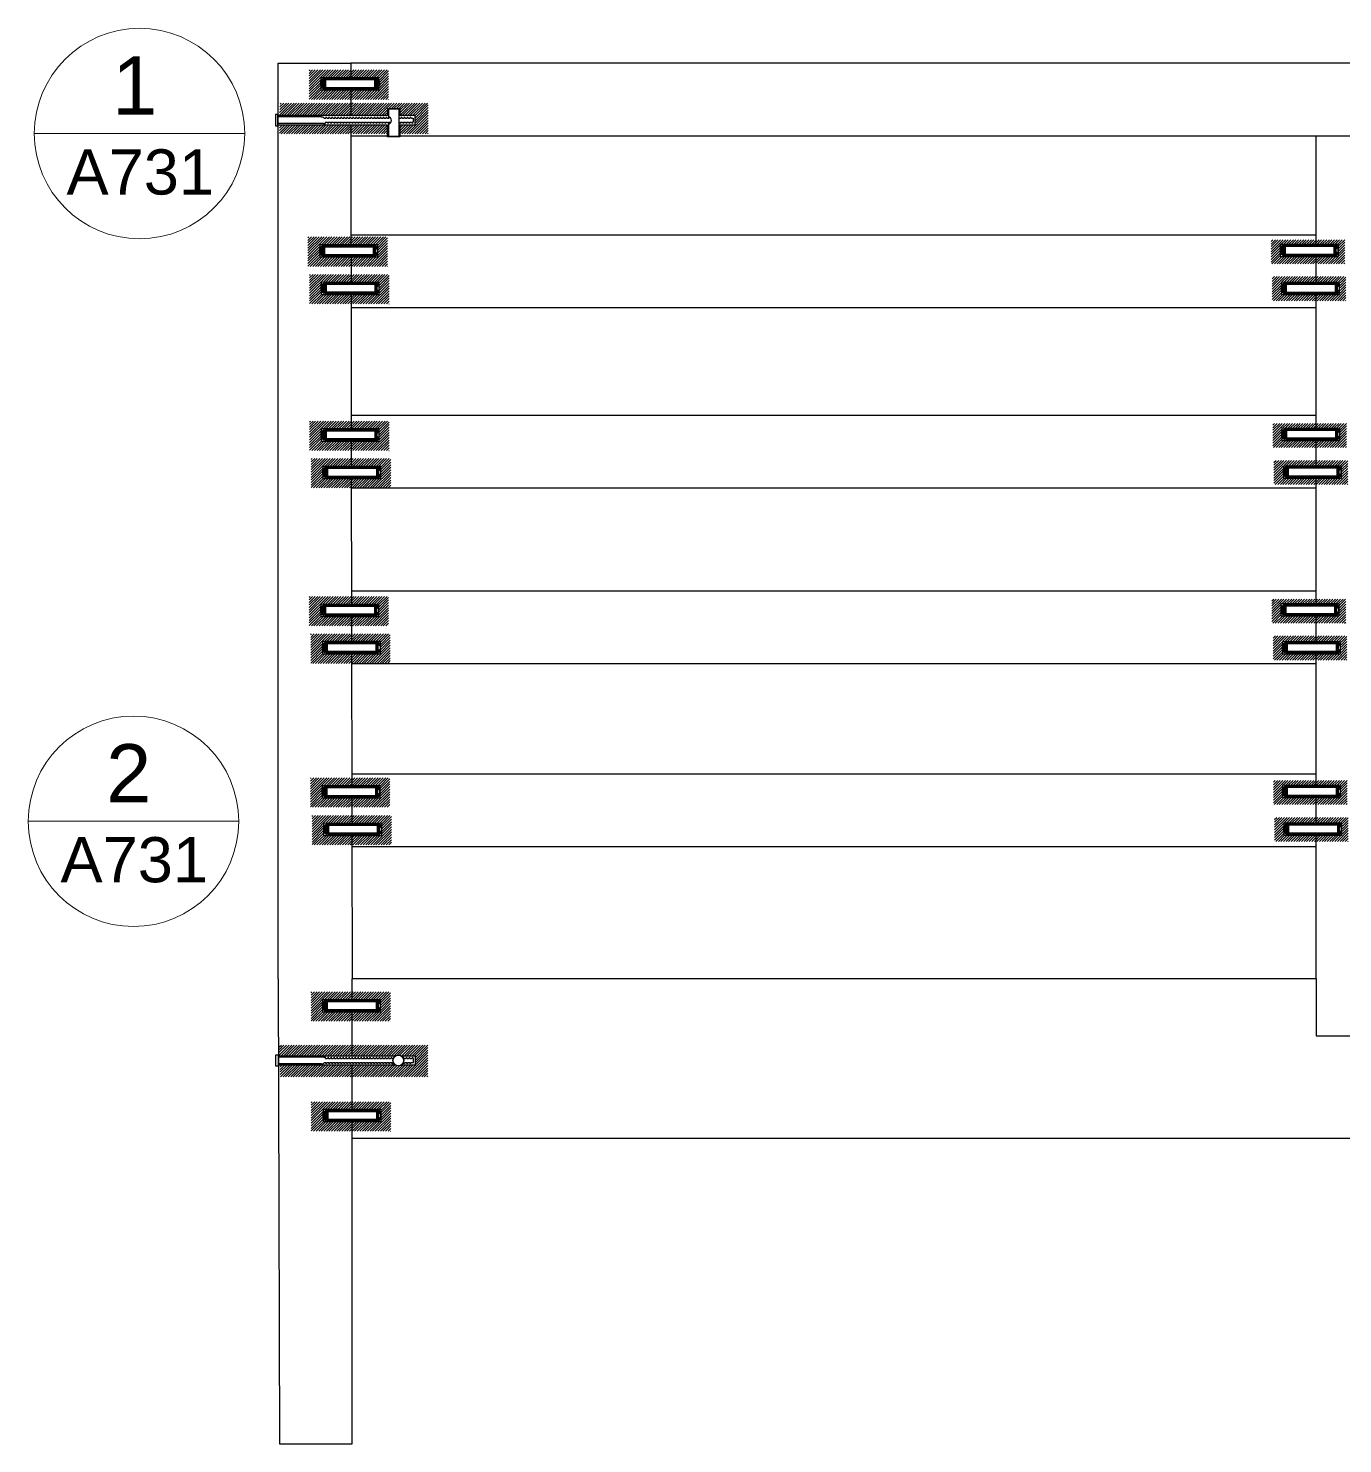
# Model space of a CAD drawing. Header units: centimetres. Extents: x -363 to 1254, y -305 to 549.
# Drawn here: x 587.5 to 677.9, y 69.7 to 167.1 of the extents above; entities that cross this region are included whole.
import ezdxf
from ezdxf.enums import TextEntityAlignment as Align

# ---------------------------------------------------------------- set-up
doc = ezdxf.new("R2010")
doc.units = ezdxf.units.CM
doc.header["$MEASUREMENT"] = 0
doc.layers.add('A-ANNO-SYMB', color=2, linetype='Continuous', lineweight=18)
for name, color, linetype in [('A-furn', 8, 'Continuous'), ('Lineeprosp', 6, 'Continuous'), ('retini', 245, 'Continuous'), ('viti', 3, 'Continuous'), ('viti e cerniere', 3, 'Continuous')]:
    doc.layers.add(name, color=color, linetype=linetype)
doc.styles.get("Standard").update_dxf_attribs({"font": 'Arial.ttf'})

msp = doc.modelspace()

# ---------------------------------------------------------------- hatches: boundary and pattern name
at = {"layer": 'retini'}
h = msp.add_hatch(dxfattribs=at)
h.set_pattern_fill('ANSI31', color=256)
h.paths.add_polyline_path([(609.654, 162.828), (607.586, 162.828), (607.586, 163.675), (609.653, 163.675), (609.652, 164.204), (606.792, 164.204), (606.792, 162.176), (609.655, 162.176)])
h.paths.add_polyline_path([(612.26, 164.204), (609.652, 164.204), (609.653, 163.675), (611.59, 163.675), (611.59, 162.828), (609.654, 162.828), (609.655, 162.176), (612.26, 162.176)])
h = msp.add_hatch(dxfattribs=at)
h.set_pattern_fill('ANSI31', color=256)
h.set_pattern_definition([(45, (-0.08107, -11.49553), (-0.088388348, 0.088388348), [])])
h.paths.add_polyline_path([(609.573, 151.333), (607.505, 151.333), (607.505, 152.179), (609.572, 152.179), (609.571, 152.708), (606.711, 152.708), (606.711, 150.681), (609.574, 150.681)])
h.paths.add_polyline_path([(612.179, 152.708), (609.571, 152.708), (609.572, 152.179), (611.509, 152.179), (611.509, 151.333), (609.573, 151.333), (609.574, 150.681), (612.179, 150.681)])
h = msp.add_hatch(dxfattribs=at)
h.set_pattern_fill('ANSI31', color=256)
h.paths.add_polyline_path([(676.107, 151.344), (673.623, 151.344), (673.623, 152.183), (676.107, 152.183), (676.107, 152.515), (673.003, 152.515), (673.003, 150.856), (676.107, 150.856)])
h.paths.add_polyline_path([(676.107, 149.978), (673.081, 149.978), (673.081, 148.319), (676.107, 148.319), (676.107, 148.749), (673.72, 148.749), (673.72, 149.607), (676.107, 149.607)])
h.paths.add_polyline_path([(678.157, 149.978), (676.107, 149.978), (676.107, 149.607), (677.761, 149.607), (677.761, 148.749), (676.107, 148.749), (676.107, 148.319), (678.157, 148.319)])
h.paths.add_polyline_path([(681.107, 150.036), (678.664, 150.036), (678.664, 148.378), (681.107, 148.378), (681.107, 148.827), (679.211, 148.827), (679.211, 149.627), (681.107, 149.627)])
h.paths.add_polyline_path([(681.107, 151.383), (679.113, 151.383), (679.113, 152.203), (681.107, 152.203), (681.107, 152.495), (678.586, 152.495), (678.586, 150.836), (681.107, 150.836)])
h.paths.add_polyline_path([(683.662, 152.495), (681.107, 152.495), (681.107, 152.203), (683.174, 152.203), (683.174, 151.383), (681.107, 151.383), (681.107, 150.836), (683.662, 150.836)])
h.paths.add_polyline_path([(683.74, 150.036), (681.107, 150.036), (681.107, 149.627), (683.272, 149.627), (683.272, 148.827), (681.107, 148.827), (681.107, 148.378), (683.74, 148.378)])
h.paths.add_polyline_path([(678.079, 152.515), (676.107, 152.515), (676.107, 152.183), (677.644, 152.183), (677.644, 151.344), (676.107, 151.344), (676.107, 150.856), (678.079, 150.856)])
h = msp.add_hatch(dxfattribs=at)
h.set_pattern_fill('ANSI31', color=256)
h.set_pattern_definition([(45, (0.03099, -14.07191), (-0.088388348, 0.088388348), [])])
h.paths.add_polyline_path([(609.685, 148.757), (607.617, 148.757), (607.617, 149.603), (609.684, 149.603), (609.683, 150.132), (606.823, 150.132), (606.823, 148.104), (609.686, 148.104)])
h.paths.add_polyline_path([(612.291, 150.132), (609.683, 150.132), (609.684, 149.603), (611.621, 149.603), (611.621, 148.757), (609.685, 148.757), (609.686, 148.104), (612.291, 148.104)])
h = msp.add_hatch(dxfattribs=at)
h.set_pattern_fill('ANSI31', color=256)
h.set_pattern_definition([(45, (0.03239, -24.16469), (-0.088388348, 0.088388348), [])])
h.paths.add_polyline_path([(609.686, 138.664), (607.618, 138.664), (607.618, 139.51), (609.685, 139.51), (609.684, 140.039), (606.825, 140.039), (606.825, 138.011), (609.687, 138.011)])
h.paths.add_polyline_path([(612.292, 140.039), (609.684, 140.039), (609.685, 139.51), (611.622, 139.51), (611.622, 138.664), (609.686, 138.664), (609.687, 138.011), (612.292, 138.011)])
h = msp.add_hatch(dxfattribs=at)
h.set_pattern_fill('ANSI31', color=256)
h.set_pattern_definition([(45, (0.1176, -12.64371), (-0.088388348, 0.088388348), [])])
h.paths.add_polyline_path([(676.225, 138.7), (673.74, 138.7), (673.74, 139.54), (676.225, 139.54), (676.225, 139.871), (673.121, 139.871), (673.121, 138.212), (676.225, 138.212)])
h.paths.add_polyline_path([(676.225, 137.334), (673.199, 137.334), (673.199, 135.675), (676.225, 135.675), (676.225, 136.105), (673.838, 136.105), (673.838, 136.964), (676.225, 136.964)])
h.paths.add_polyline_path([(678.274, 137.334), (676.225, 137.334), (676.225, 136.964), (677.879, 136.964), (677.879, 136.105), (676.225, 136.105), (676.225, 135.675), (678.274, 135.675)])
h.paths.add_polyline_path([(681.225, 137.393), (678.782, 137.393), (678.782, 135.734), (681.225, 135.734), (681.225, 136.183), (679.329, 136.183), (679.329, 136.983), (681.225, 136.983)])
h.paths.add_polyline_path([(681.225, 138.739), (679.231, 138.739), (679.231, 139.559), (681.225, 139.559), (681.225, 139.852), (678.704, 139.852), (678.704, 138.193), (681.225, 138.193)])
h.paths.add_polyline_path([(683.78, 139.852), (681.225, 139.852), (681.225, 139.559), (683.292, 139.559), (683.292, 138.739), (681.225, 138.739), (681.225, 138.193), (683.78, 138.193)])
h.paths.add_polyline_path([(683.858, 137.393), (681.225, 137.393), (681.225, 136.983), (683.389, 136.983), (683.389, 136.183), (681.225, 136.183), (681.225, 135.734), (683.858, 135.734)])
h.paths.add_polyline_path([(678.196, 139.871), (676.225, 139.871), (676.225, 139.54), (677.762, 139.54), (677.762, 138.7), (676.225, 138.7), (676.225, 138.212), (678.196, 138.212)])
h = msp.add_hatch(dxfattribs=at)
h.set_pattern_fill('ANSI31', color=256)
h.set_pattern_definition([(45, (0.14625, -26.7414), (-0.088388348, 0.088388348), [])])
h.paths.add_polyline_path([(609.8, 136.087), (607.732, 136.087), (607.732, 136.933), (609.799, 136.933), (609.798, 137.462), (606.938, 137.462), (606.938, 135.435), (609.801, 135.435)])
h.paths.add_polyline_path([(612.406, 137.462), (609.798, 137.462), (609.799, 136.933), (611.736, 136.933), (611.736, 136.087), (609.8, 136.087), (609.801, 135.435), (612.406, 135.435)])
h = msp.add_hatch(dxfattribs=at)
h.set_pattern_fill('ANSI31', color=256)
h.set_pattern_definition([(45, (-0.0002, -36.23194), (-0.088388348, 0.088388348), [])])
h.paths.add_polyline_path([(609.654, 126.596), (607.586, 126.596), (607.586, 127.443), (609.652, 127.443), (609.652, 127.972), (606.792, 127.972), (606.792, 125.944), (609.655, 125.944)])
h.paths.add_polyline_path([(612.26, 127.972), (609.652, 127.972), (609.652, 127.443), (611.589, 127.443), (611.589, 126.596), (609.654, 126.596), (609.655, 125.944), (612.26, 125.944)])
h = msp.add_hatch(dxfattribs=at)
h.set_pattern_fill('ANSI31', color=256)
h.set_pattern_definition([(45, (0.05926, -24.7282), (-0.088388348, 0.088388348), [])])
h.paths.add_polyline_path([(676.166, 126.616), (673.682, 126.616), (673.682, 127.455), (676.166, 127.455), (676.166, 127.787), (673.062, 127.787), (673.062, 126.128), (676.166, 126.128)])
h.paths.add_polyline_path([(676.166, 125.25), (673.14, 125.25), (673.14, 123.591), (676.166, 123.591), (676.166, 124.021), (673.78, 124.021), (673.78, 124.879), (676.166, 124.879)])
h.paths.add_polyline_path([(678.216, 125.25), (676.166, 125.25), (676.166, 124.879), (677.821, 124.879), (677.821, 124.021), (676.166, 124.021), (676.166, 123.591), (678.216, 123.591)])
h.paths.add_polyline_path([(681.166, 125.308), (678.724, 125.308), (678.724, 123.649), (681.166, 123.649), (681.166, 124.098), (679.27, 124.098), (679.27, 124.898), (681.166, 124.898)])
h.paths.add_polyline_path([(681.166, 126.655), (679.173, 126.655), (679.173, 127.474), (681.166, 127.474), (681.166, 127.767), (678.646, 127.767), (678.646, 126.108), (681.166, 126.108)])
h.paths.add_polyline_path([(683.721, 127.767), (681.166, 127.767), (681.166, 127.474), (683.233, 127.474), (683.233, 126.655), (681.166, 126.655), (681.166, 126.108), (683.721, 126.108)])
h.paths.add_polyline_path([(683.799, 125.308), (681.166, 125.308), (681.166, 124.898), (683.331, 124.898), (683.331, 124.098), (681.166, 124.098), (681.166, 123.649), (683.799, 123.649)])
h.paths.add_polyline_path([(678.138, 127.787), (676.166, 127.787), (676.166, 127.455), (677.704, 127.455), (677.704, 126.616), (676.166, 126.616), (676.166, 126.128), (678.138, 126.128)])
h = msp.add_hatch(dxfattribs=at)
h.set_pattern_fill('ANSI31', color=256)
h.set_pattern_definition([(45, (0.10311, -38.81363), (-0.088388348, 0.088388348), [])])
h.paths.add_polyline_path([(609.757, 124.015), (607.689, 124.015), (607.689, 124.861), (609.756, 124.861), (609.755, 125.39), (606.895, 125.39), (606.895, 123.362), (609.758, 123.362)])
h.paths.add_polyline_path([(612.363, 125.39), (609.755, 125.39), (609.756, 124.861), (611.693, 124.861), (611.693, 124.015), (609.757, 124.015), (609.758, 123.362), (612.363, 123.362)])
h = msp.add_hatch(dxfattribs=at)
h.set_pattern_fill('ANSI31', color=256)
h.set_pattern_definition([(45, (0.0838, -48.71616), (-0.088388348, 0.088388348), [])])
h.paths.add_polyline_path([(609.738, 114.112), (607.67, 114.112), (607.67, 114.959), (609.736, 114.959), (609.736, 115.487), (606.876, 115.487), (606.876, 113.46), (609.739, 113.46)])
h.paths.add_polyline_path([(612.344, 115.487), (609.736, 115.487), (609.736, 114.959), (611.673, 114.959), (611.673, 114.112), (609.738, 114.112), (609.739, 113.46), (612.344, 113.46)])
h = msp.add_hatch(dxfattribs=at)
h.set_pattern_fill('ANSI31', color=256)
h.set_pattern_definition([(45, (0.15776, -37.21414), (-0.088388348, 0.088388348), [])])
h.paths.add_polyline_path([(676.265, 114.13), (673.781, 114.13), (673.781, 114.969), (676.265, 114.969), (676.265, 115.301), (673.161, 115.301), (673.161, 113.642), (676.265, 113.642)])
h.paths.add_polyline_path([(676.265, 112.764), (673.239, 112.764), (673.239, 111.105), (676.265, 111.105), (676.265, 111.535), (673.878, 111.535), (673.878, 112.393), (676.265, 112.393)])
h.paths.add_polyline_path([(678.315, 112.764), (676.265, 112.764), (676.265, 112.393), (677.919, 112.393), (677.919, 111.535), (676.265, 111.535), (676.265, 111.105), (678.315, 111.105)])
h.paths.add_polyline_path([(681.265, 112.822), (678.822, 112.822), (678.822, 111.164), (681.265, 111.164), (681.265, 111.612), (679.369, 111.612), (679.369, 112.412), (681.265, 112.412)])
h.paths.add_polyline_path([(681.265, 114.169), (679.271, 114.169), (679.271, 114.988), (681.265, 114.988), (681.265, 115.281), (678.744, 115.281), (678.744, 113.622), (681.265, 113.622)])
h.paths.add_polyline_path([(683.82, 115.281), (681.265, 115.281), (681.265, 114.988), (683.332, 114.988), (683.332, 114.169), (681.265, 114.169), (681.265, 113.622), (683.82, 113.622)])
h.paths.add_polyline_path([(683.898, 112.822), (681.265, 112.822), (681.265, 112.412), (683.429, 112.412), (683.429, 111.612), (681.265, 111.612), (681.265, 111.164), (683.898, 111.164)])
h.paths.add_polyline_path([(678.237, 115.301), (676.265, 115.301), (676.265, 114.969), (677.802, 114.969), (677.802, 114.13), (676.265, 114.13), (676.265, 113.642), (678.237, 113.642)])
h = msp.add_hatch(dxfattribs=at)
h.set_pattern_fill('ANSI31', color=256)
h.set_pattern_definition([(45, (0.1992, -51.31167), (-0.088388348, 0.088388348), [])])
h.paths.add_polyline_path([(609.853, 111.517), (607.785, 111.517), (607.785, 112.363), (609.852, 112.363), (609.851, 112.892), (606.991, 112.892), (606.991, 110.864), (609.854, 110.864)])
h.paths.add_polyline_path([(612.459, 112.892), (609.851, 112.892), (609.852, 112.363), (611.789, 112.363), (611.789, 111.517), (609.853, 111.517), (609.854, 110.864), (612.459, 110.864)])
h = msp.add_hatch(dxfattribs=at)
h.set_pattern_fill('ANSI31', color=256)
h.set_pattern_definition([(45, (0.12993, -63.44802), (-0.088388348, 0.088388348), [])])
h.paths.add_polyline_path([(609.784, 99.38), (607.716, 99.38), (607.716, 100.227), (609.783, 100.227), (609.782, 100.756), (606.922, 100.756), (606.922, 98.728), (609.785, 98.728)])
h.paths.add_polyline_path([(612.39, 100.756), (609.782, 100.756), (609.783, 100.227), (611.72, 100.227), (611.72, 99.38), (609.784, 99.38), (609.785, 98.728), (612.39, 98.728)])
h = msp.add_hatch(dxfattribs=at)
h.set_pattern_fill('ANSI31', color=256)
h.set_pattern_definition([(45, (0.01868, -64.76879), (-0.088388348, 0.088388348), [])])
h.paths.add_polyline_path([(609.674, 97.092), (604.763, 97.092), (604.724, 96.363), (609.675, 96.363)])
h.paths.add_polyline_path([(609.676, 95.694), (604.803, 95.694), (604.803, 94.906), (609.677, 94.906)])
edge = h.paths.add_edge_path()
edge.add_arc((612.929, 96.03), 0.371, 64.06876, 115.93124)
edge.add_line((612.767, 96.363), (609.675, 96.363))
edge.add_line((609.675, 96.363), (609.674, 97.092))
edge.add_line((609.674, 97.092), (614.97, 97.092))
edge.add_line((614.97, 97.092), (614.97, 94.906))
edge.add_line((614.97, 94.906), (609.677, 94.906))
edge.add_line((609.677, 94.906), (609.676, 95.694))
edge.add_line((609.676, 95.694), (612.774, 95.694))
edge.add_arc((612.929, 96.03), 0.371, 245.15072, 294.84928)
edge.add_line((613.085, 95.694), (614.083, 95.694))
edge.add_line((614.083, 95.694), (614.083, 96.363))
edge.add_line((614.083, 96.363), (613.092, 96.363))
h = msp.add_hatch(dxfattribs=at)
h.set_pattern_fill('ANSI31', color=256)
h.set_pattern_definition([(45, (0.14745, -71.01353), (-0.088388348, 0.088388348), [])])
h.paths.add_polyline_path([(609.801, 91.815), (607.733, 91.815), (607.733, 92.661), (609.8, 92.661), (609.799, 93.19), (606.94, 93.19), (606.94, 91.163), (609.802, 91.163)])
h.paths.add_polyline_path([(612.407, 93.19), (609.799, 93.19), (609.8, 92.661), (611.737, 92.661), (611.737, 91.815), (609.801, 91.815), (609.802, 91.163), (612.407, 91.163)])

# ---------------------------------------------------------------- linework, layer by layer
at = {"layer": 'A-ANNO-SYMB', "linetype": 'Continuous', "lineweight": 20}
for centre in [(595.114, 159.825), (594.7, 112.493)]:
    msp.add_circle(centre, 7.241, dxfattribs=at)
at = {"layer": 'A-furn'}
for p, q in [((604.651, 101.66), (604.651, 164.66)), ((604.651, 164.66), (609.651, 164.66)), ((747.472, 164.66), (609.651, 164.66)), ((609.651, 164.66), (609.653, 163.665)), ((609.654, 162.834), (609.656, 161.077)), ((609.657, 160.402), (609.669, 152.162)), ((609.658, 159.66), (612.191, 159.66)), ((613.031, 159.66), (747.472, 159.66)), ((676.107, 152.189), (676.107, 159.66)), ((609.675, 152.853), (676.107, 152.853)), ((609.671, 151.331), (609.673, 149.585)), ((676.107, 149.583), (676.107, 151.358)), ((609.674, 148.754), (609.688, 139.495)), ((676.107, 139.536), (676.107, 148.753)), ((609.675, 147.853), (676.107, 147.853)), ((609.69, 140.434), (676.107, 140.434)), ((609.689, 138.664), (609.691, 136.917)), ((676.107, 136.936), (676.107, 138.705)), ((609.69, 135.434), (676.107, 135.434)), ((609.693, 136.086), (609.705, 127.425)), ((676.107, 127.453), (676.107, 136.105)), ((609.707, 128.342), (676.107, 128.342)), ((609.706, 126.595), (609.709, 124.857)), ((676.107, 124.854), (676.107, 126.622)), ((609.71, 124.026), (609.723, 114.942)), ((676.107, 114.966), (676.107, 124.023)), ((609.707, 123.342), (676.107, 123.342)), ((609.724, 115.76), (609.724, 114.942)), ((609.727, 115.76), (676.107, 115.76)), ((609.724, 114.111), (609.727, 112.352)), ((609.725, 114.111), (609.726, 112.352)), ((676.107, 112.371), (676.107, 114.136)), ((609.727, 111.521), (609.727, 110.76)), ((609.728, 111.521), (609.742, 101.66)), ((676.107, 101.66), (676.107, 111.54)), ((609.727, 110.76), (676.107, 110.76)), ((604.651, 101.66), (604.742, 69.66)), ((676.107, 101.66), (609.742, 101.66)), ((609.742, 100.21), (609.742, 101.66)), ((676.107, 101.66), (676.107, 97.725)), ((609.742, 96.355), (609.742, 99.379)), ((676.107, 97.725), (681.107, 97.725)), ((609.742, 92.653), (609.742, 95.701)), ((609.742, 69.66), (609.742, 91.823)), ((747.472, 90.66), (609.742, 90.66)), ((604.742, 69.66), (609.742, 69.66))]:
    msp.add_line(p, q, dxfattribs=at)
at = {"layer": 'A-furn', "linetype": 'Continuous', "lineweight": 20}
for p, q in [((587.873, 159.825), (602.355, 159.825)), ((587.459, 112.493), (601.941, 112.493))]:
    msp.add_line(p, q, dxfattribs=at)
at = {"layer": 'Lineeprosp'}
for p, q in [((607.595, 163.667), (607.595, 162.834)), ((611.588, 163.663), (607.595, 163.667)), ((611.588, 162.834), (611.588, 163.663)), ((607.595, 162.834), (611.588, 162.834)), ((604.651, 161.077), (612.202, 161.077)), ((612.202, 161.077), (612.202, 161.55)), ((612.202, 161.55), (613.031, 161.55)), ((613.031, 161.55), (613.031, 161.082)), ((613.031, 161.082), (614.053, 161.082)), ((614.053, 161.082), (614.053, 160.411)), ((612.191, 160.402), (604.651, 160.402)), ((612.191, 159.601), (612.191, 160.402)), ((614.053, 160.411), (613.031, 160.411)), ((613.031, 160.411), (613.031, 159.601)), ((613.031, 159.601), (612.191, 159.601)), ((607.517, 152.164), (607.517, 151.331)), ((611.511, 152.16), (607.517, 152.164)), ((611.511, 151.331), (611.511, 152.16)), ((673.637, 152.191), (673.637, 151.358)), ((677.63, 152.187), (673.637, 152.191)), ((677.63, 151.358), (677.63, 152.187)), ((607.517, 151.331), (611.511, 151.331)), ((673.637, 151.358), (677.63, 151.358)), ((607.626, 149.587), (607.626, 148.754)), ((611.619, 149.583), (607.626, 149.587)), ((611.619, 148.754), (611.619, 149.583)), ((673.722, 149.585), (673.722, 148.753)), ((677.715, 149.582), (673.722, 149.585)), ((677.715, 148.753), (677.715, 149.582)), ((607.626, 148.754), (611.619, 148.754)), ((673.722, 148.753), (677.715, 148.753)), ((607.626, 139.497), (607.626, 138.664)), ((611.62, 139.493), (607.626, 139.497)), ((611.62, 138.664), (611.62, 139.493)), ((673.744, 139.538), (673.744, 138.705)), ((677.738, 139.534), (673.744, 139.538)), ((677.738, 138.705), (677.738, 139.534)), ((607.626, 138.664), (611.62, 138.664)), ((673.744, 138.705), (677.738, 138.705)), ((607.738, 136.919), (607.738, 136.086)), ((611.731, 136.915), (607.738, 136.919)), ((611.731, 136.086), (611.731, 136.915)), ((673.845, 136.938), (673.845, 136.105)), ((677.838, 136.934), (673.845, 136.938)), ((677.838, 136.105), (677.838, 136.934)), ((607.738, 136.086), (611.731, 136.086)), ((673.845, 136.105), (677.838, 136.105)), ((607.592, 127.427), (607.592, 126.595)), ((611.585, 127.424), (607.592, 127.427)), ((611.585, 126.595), (611.585, 127.424)), ((673.683, 127.455), (673.683, 126.622)), ((677.676, 127.451), (673.683, 127.455)), ((677.676, 126.622), (677.676, 127.451)), ((607.592, 126.595), (611.585, 126.595)), ((673.683, 126.622), (677.676, 126.622)), ((607.701, 124.859), (607.701, 124.026)), ((611.695, 124.855), (607.701, 124.859)), ((611.695, 124.026), (611.695, 124.855)), ((673.786, 124.856), (673.786, 124.023)), ((677.779, 124.853), (673.786, 124.856)), ((677.779, 124.023), (677.779, 124.853)), ((607.701, 124.026), (611.695, 124.026)), ((673.786, 124.023), (677.779, 124.023)), ((607.675, 114.944), (607.675, 114.111)), ((611.668, 114.94), (607.675, 114.944)), ((611.668, 114.111), (611.668, 114.94)), ((673.784, 114.969), (673.784, 114.136)), ((677.778, 114.965), (673.784, 114.969)), ((677.778, 114.136), (677.778, 114.965)), ((607.675, 114.111), (611.668, 114.111)), ((673.784, 114.136), (677.778, 114.136)), ((607.789, 112.354), (607.789, 111.521)), ((611.782, 112.35), (607.789, 112.354)), ((611.782, 111.521), (611.782, 112.35)), ((673.882, 112.373), (673.882, 111.54)), ((677.875, 112.369), (673.882, 112.373)), ((677.875, 111.54), (677.875, 112.369)), ((607.789, 111.521), (611.782, 111.521)), ((673.882, 111.54), (677.875, 111.54)), ((607.714, 100.211), (607.714, 99.379)), ((611.707, 100.208), (607.714, 100.211)), ((607.714, 99.379), (611.707, 99.379)), ((611.707, 99.379), (611.707, 100.208)), ((604.666, 96.355), (612.752, 96.356)), ((612.762, 95.7), (604.668, 95.701)), ((614.081, 95.701), (613.107, 95.703)), ((613.109, 96.354), (614.081, 96.355)), ((614.081, 96.355), (614.081, 95.701)), ((607.746, 92.655), (607.746, 91.823)), ((611.739, 92.652), (607.746, 92.655)), ((611.739, 91.823), (611.739, 92.652)), ((607.746, 91.823), (611.739, 91.823))]:
    msp.add_line(p, q, dxfattribs=at)
at = {"layer": 'retini', "linetype": 'Continuous'}
for p, q in [((605.574, 161.923), (604.745, 161.093)), ((605.398, 161.923), (604.756, 161.282)), ((605.221, 161.923), (604.768, 161.47)), ((605.044, 161.923), (604.78, 161.659)), ((604.867, 161.923), (604.792, 161.848)), ((605.751, 161.923), (604.913, 161.085)), ((605.928, 161.923), (605.09, 161.085)), ((606.105, 161.923), (605.267, 161.085)), ((606.282, 161.923), (605.443, 161.085)), ((606.458, 161.923), (605.62, 161.085)), ((606.635, 161.923), (605.797, 161.085)), ((606.812, 161.923), (605.974, 161.085)), ((606.989, 161.923), (606.151, 161.085)), ((607.165, 161.923), (606.327, 161.085)), ((607.342, 161.923), (606.504, 161.085)), ((607.519, 161.923), (606.681, 161.085)), ((607.696, 161.923), (606.858, 161.085)), ((607.872, 161.923), (607.034, 161.085)), ((608.049, 161.923), (607.211, 161.085)), ((608.226, 161.923), (607.388, 161.085)), ((608.403, 161.923), (607.565, 161.085)), ((608.58, 161.923), (607.742, 161.085)), ((608.756, 161.923), (607.918, 161.085)), ((608.933, 161.923), (608.095, 161.085)), ((609.11, 161.923), (608.272, 161.085)), ((609.287, 161.923), (608.449, 161.085)), ((609.463, 161.923), (608.625, 161.085)), ((609.64, 161.923), (608.802, 161.085)), ((609.645, 161.751), (608.979, 161.085)), ((610.347, 161.923), (609.645, 161.221)), ((610.171, 161.923), (609.645, 161.397)), ((609.994, 161.923), (609.645, 161.574)), ((609.817, 161.923), (609.645, 161.751)), ((610.524, 161.923), (609.686, 161.085)), ((610.701, 161.923), (609.863, 161.085)), ((610.878, 161.923), (610.04, 161.085)), ((611.054, 161.923), (610.216, 161.085)), ((611.231, 161.923), (610.393, 161.085)), ((611.408, 161.923), (610.57, 161.085)), ((611.585, 161.923), (610.747, 161.085)), ((611.762, 161.923), (610.924, 161.085)), ((611.938, 161.923), (611.1, 161.085)), ((612.115, 161.923), (611.277, 161.085)), ((612.292, 161.923), (611.454, 161.085)), ((612.469, 161.923), (611.631, 161.085)), ((612.645, 161.923), (612.273, 161.55)), ((612.822, 161.923), (612.449, 161.55)), ((612.999, 161.923), (612.626, 161.55)), ((613.176, 161.923), (612.803, 161.55)), ((613.353, 161.923), (612.98, 161.55)), ((613.706, 161.923), (613.031, 161.248)), ((613.529, 161.923), (613.031, 161.425)), ((613.883, 161.923), (613.045, 161.085)), ((614.06, 161.923), (613.222, 161.085)), ((614.236, 161.923), (613.398, 161.085)), ((614.413, 161.923), (613.575, 161.085)), ((614.59, 161.923), (613.752, 161.085)), ((614.767, 161.923), (613.929, 161.085)), ((614.944, 161.923), (614.058, 161.038)), ((614.988, 161.791), (614.058, 160.861)), ((609.645, 161.574), (609.156, 161.085)), ((609.645, 161.397), (609.333, 161.085)), ((609.645, 161.221), (609.509, 161.085)), ((612.202, 161.48), (611.807, 161.085)), ((612.202, 161.303), (611.984, 161.085)), ((612.202, 161.126), (612.161, 161.085)), ((614.988, 161.261), (613.529, 159.802)), ((614.988, 161.084), (613.706, 159.802)), ((614.988, 160.907), (613.883, 159.802)), ((614.988, 161.614), (614.058, 160.684)), ((614.988, 161.437), (614.058, 160.507)), ((614.988, 160.73), (614.06, 159.802)), ((605.293, 160.404), (604.744, 159.855)), ((605.116, 160.404), (604.744, 160.032)), ((604.939, 160.404), (604.744, 160.209)), ((604.763, 160.404), (604.744, 160.386)), ((605.47, 160.404), (604.867, 159.802)), ((605.646, 160.404), (605.044, 159.802)), ((605.823, 160.404), (605.221, 159.802)), ((606, 160.404), (605.398, 159.802)), ((606.177, 160.404), (605.574, 159.802)), ((606.354, 160.404), (605.751, 159.802)), ((606.53, 160.404), (605.928, 159.802)), ((606.707, 160.404), (606.105, 159.802)), ((606.884, 160.404), (606.281, 159.802)), ((607.061, 160.404), (606.458, 159.802)), ((607.237, 160.404), (606.635, 159.802)), ((607.414, 160.404), (606.812, 159.802)), ((607.591, 160.404), (606.989, 159.802)), ((607.768, 160.404), (607.165, 159.802)), ((607.945, 160.404), (607.342, 159.802)), ((608.121, 160.404), (607.519, 159.802)), ((608.298, 160.404), (607.696, 159.802)), ((608.475, 160.404), (607.872, 159.802)), ((608.652, 160.404), (608.049, 159.802)), ((608.828, 160.404), (608.226, 159.802)), ((609.005, 160.404), (608.403, 159.802)), ((609.182, 160.404), (608.58, 159.802)), ((609.359, 160.404), (608.756, 159.802)), ((609.535, 160.404), (608.933, 159.802)), ((609.645, 160.337), (609.11, 159.802)), ((609.645, 160.16), (609.287, 159.802)), ((609.645, 159.983), (609.463, 159.802)), ((609.645, 159.807), (609.64, 159.802)), ((610.243, 160.404), (609.645, 159.807)), ((610.066, 160.404), (609.645, 159.983)), ((609.889, 160.404), (609.645, 160.16)), ((609.712, 160.404), (609.645, 160.337)), ((610.419, 160.404), (609.817, 159.802)), ((610.596, 160.404), (609.994, 159.802)), ((610.773, 160.404), (610.171, 159.802)), ((610.95, 160.404), (610.347, 159.802)), ((611.126, 160.404), (610.524, 159.802)), ((611.303, 160.404), (610.701, 159.802)), ((611.48, 160.404), (610.878, 159.802)), ((611.657, 160.404), (611.054, 159.802)), ((611.834, 160.404), (611.231, 159.802)), ((612.01, 160.404), (611.408, 159.802)), ((612.187, 160.404), (611.585, 159.802)), ((612.191, 160.231), (611.762, 159.802)), ((612.191, 160.055), (611.938, 159.802)), ((612.191, 159.878), (612.115, 159.802)), ((613.601, 160.404), (613.031, 159.834)), ((613.425, 160.404), (613.031, 160.011)), ((613.248, 160.404), (613.031, 160.188)), ((613.071, 160.404), (613.031, 160.364)), ((613.778, 160.404), (613.176, 159.802)), ((613.955, 160.404), (613.353, 159.802)), ((614.988, 160.553), (614.236, 159.802)), ((614.988, 160.377), (614.413, 159.802)), ((614.988, 160.2), (614.59, 159.802)), ((614.988, 160.023), (614.767, 159.802)), ((614.988, 159.846), (614.944, 159.802))]:
    msp.add_line(p, q, dxfattribs=at)
at = {"layer": 'viti'}
for p, q in [((612.289, 160.886), (612.289, 160.959)), ((608.11, 160.601), (608.227, 160.601)), ((608.317, 160.601), (608.434, 160.601)), ((608.524, 160.601), (608.641, 160.601)), ((608.731, 160.601), (608.848, 160.601)), ((608.938, 160.601), (609.055, 160.601)), ((609.145, 160.601), (609.261, 160.601)), ((609.352, 160.601), (609.468, 160.601)), ((609.559, 160.601), (609.675, 160.601)), ((609.765, 160.601), (609.882, 160.601)), ((609.972, 160.601), (610.089, 160.601)), ((610.179, 160.601), (610.296, 160.601)), ((610.386, 160.601), (610.503, 160.601)), ((610.593, 160.601), (610.71, 160.601)), ((610.8, 160.601), (610.917, 160.601)), ((611.007, 160.601), (611.123, 160.601)), ((611.214, 160.601), (611.33, 160.601)), ((611.421, 160.601), (611.537, 160.601)), ((611.627, 160.601), (611.744, 160.601)), ((611.834, 160.601), (611.951, 160.601)), ((612.041, 160.601), (612.158, 160.601)), ((612.248, 160.601), (612.365, 160.601)), ((613.076, 160.601), (613.192, 160.601)), ((613.283, 160.601), (613.399, 160.601)), ((613.489, 160.601), (613.606, 160.601)), ((613.696, 160.601), (613.813, 160.601)), ((611.482, 151.918), (611.482, 151.581)), ((677.602, 151.945), (677.602, 151.608)), ((611.591, 149.341), (611.591, 149.004)), ((677.687, 149.339), (677.687, 149.002)), ((677.709, 139.292), (677.709, 138.955)), ((611.591, 139.251), (611.591, 138.913)), ((611.703, 136.673), (611.703, 136.336)), ((677.81, 136.692), (677.81, 136.355)), ((611.557, 127.181), (611.557, 126.844)), ((677.648, 127.209), (677.648, 126.872)), ((611.667, 124.613), (611.667, 124.276)), ((677.751, 124.61), (677.751, 124.273)), ((611.64, 114.698), (611.64, 114.361)), ((677.75, 114.723), (677.75, 114.386)), ((611.754, 112.108), (611.754, 111.771)), ((677.847, 112.127), (677.847, 111.79)), ((611.679, 99.966), (611.679, 99.628)), ((608.127, 96.171), (608.244, 96.171)), ((608.334, 96.171), (608.451, 96.171)), ((608.541, 96.171), (608.658, 96.171)), ((608.748, 96.171), (608.865, 96.171)), ((608.955, 96.171), (609.072, 96.171)), ((609.162, 96.171), (609.279, 96.171)), ((609.369, 96.171), (609.485, 96.171)), ((609.576, 96.171), (609.692, 96.171)), ((609.782, 96.171), (609.899, 96.171)), ((609.989, 96.171), (610.106, 96.171)), ((610.196, 96.171), (610.313, 96.171)), ((610.403, 96.171), (610.52, 96.171)), ((610.61, 96.171), (610.727, 96.171)), ((610.817, 96.171), (610.934, 96.171)), ((611.024, 96.171), (611.141, 96.171)), ((611.231, 96.171), (611.347, 96.171)), ((611.438, 96.171), (611.554, 96.171)), ((611.644, 96.171), (611.761, 96.171)), ((611.851, 96.171), (611.968, 96.171)), ((612.058, 96.171), (612.175, 96.171)), ((612.265, 96.171), (612.382, 96.171)), ((612.472, 96.171), (612.587, 96.171)), ((613.3, 96.171), (613.416, 96.171)), ((613.506, 96.171), (613.623, 96.171)), ((613.713, 96.171), (613.83, 96.171)), ((611.711, 92.409), (611.711, 92.072))]:
    msp.add_line(p, q, dxfattribs=at)
msp.add_lwpolyline([(612.242, 160.521), (612.242, 159.645), (612.991, 159.645), (612.991, 161.508), (612.242, 161.508), (612.242, 160.886)], dxfattribs=at)
msp.add_circle((612.929, 96.03), 0.371, dxfattribs=at)
msp.add_arc((612.187, 160.727), 0.274, 281.60182, 77.95859, dxfattribs=at)
at = {"layer": 'viti e cerniere', "linetype": 'ByBlock', "lineweight": 100}
for p, q in [((607.642, 163.421), (607.851, 163.608)), ((607.642, 163.421), (607.642, 163.084)), ((607.851, 162.908), (607.642, 163.084)), ((607.851, 163.608), (611.351, 163.608)), ((607.851, 163.608), (607.851, 162.908)), ((607.851, 163.608), (607.851, 163.433)), ((611.351, 162.908), (607.851, 162.908)), ((608.544, 163.258), (608.544, 163.258)), ((611.56, 163.421), (611.351, 163.608)), ((611.351, 163.608), (611.351, 162.908)), ((611.351, 162.908), (611.56, 163.084)), ((611.56, 163.421), (611.56, 163.084)), ((607.565, 151.918), (607.774, 152.106)), ((607.774, 152.106), (611.274, 152.106)), ((607.774, 152.106), (607.774, 151.406)), ((611.482, 151.918), (611.274, 152.106)), ((611.274, 152.106), (611.274, 151.406)), ((673.684, 151.945), (673.893, 152.133)), ((673.893, 152.133), (677.393, 152.133)), ((673.893, 152.133), (673.893, 151.433)), ((677.602, 151.945), (677.393, 152.133)), ((677.393, 152.133), (677.393, 151.433)), ((607.565, 151.918), (607.565, 151.581)), ((607.774, 151.406), (607.565, 151.581)), ((611.274, 151.406), (607.774, 151.406)), ((611.274, 151.406), (611.482, 151.581)), ((673.684, 151.945), (673.684, 151.608)), ((673.893, 151.433), (673.684, 151.608)), ((677.393, 151.433), (673.893, 151.433)), ((677.393, 151.433), (677.602, 151.608)), ((607.673, 149.341), (607.882, 149.529)), ((607.673, 149.341), (607.673, 149.004)), ((607.882, 149.529), (611.382, 149.529)), ((607.882, 149.529), (607.882, 148.829)), ((611.591, 149.341), (611.382, 149.529)), ((611.382, 149.529), (611.382, 148.829)), ((673.769, 149.339), (673.978, 149.527)), ((673.769, 149.339), (673.769, 149.002)), ((673.978, 149.527), (677.478, 149.527)), ((673.978, 149.527), (673.978, 148.827)), ((677.687, 149.339), (677.478, 149.527)), ((677.478, 149.527), (677.478, 148.827)), ((607.882, 148.829), (607.673, 149.004)), ((611.382, 148.829), (607.882, 148.829)), ((611.382, 148.829), (611.591, 149.004)), ((673.978, 148.827), (673.769, 149.002)), ((677.478, 148.827), (673.978, 148.827)), ((677.478, 148.827), (677.687, 149.002)), ((607.674, 139.251), (607.883, 139.438)), ((607.883, 139.438), (611.383, 139.438)), ((607.883, 139.438), (607.883, 138.738)), ((611.591, 139.251), (611.383, 139.438)), ((611.383, 139.438), (611.383, 138.738)), ((673.792, 139.292), (674.001, 139.48)), ((673.792, 139.292), (673.792, 138.955)), ((674.001, 139.48), (677.501, 139.48)), ((674.001, 139.48), (674.001, 138.78)), ((677.709, 139.292), (677.501, 139.48)), ((677.501, 139.48), (677.501, 138.78)), ((607.674, 139.251), (607.674, 138.913)), ((607.883, 138.738), (607.674, 138.913)), ((611.383, 138.738), (607.883, 138.738)), ((611.383, 138.738), (611.591, 138.913)), ((674.001, 138.78), (673.792, 138.955)), ((677.501, 138.78), (674.001, 138.78)), ((677.501, 138.78), (677.709, 138.955)), ((607.785, 136.673), (607.994, 136.861)), ((607.785, 136.673), (607.785, 136.336)), ((607.994, 136.861), (611.494, 136.861)), ((607.994, 136.861), (607.994, 136.161)), ((611.703, 136.673), (611.494, 136.861)), ((611.494, 136.861), (611.494, 136.161)), ((673.892, 136.692), (674.101, 136.879)), ((673.892, 136.692), (673.892, 136.355)), ((674.101, 136.879), (677.601, 136.879)), ((674.101, 136.879), (674.101, 136.179)), ((677.81, 136.692), (677.601, 136.879)), ((677.601, 136.879), (677.601, 136.179)), ((607.994, 136.161), (607.785, 136.336)), ((611.494, 136.161), (607.994, 136.161)), ((611.494, 136.161), (611.703, 136.336)), ((674.101, 136.179), (673.892, 136.355)), ((677.601, 136.179), (674.101, 136.179)), ((677.601, 136.179), (677.81, 136.355)), ((607.64, 127.181), (607.848, 127.369)), ((607.64, 127.181), (607.64, 126.844)), ((607.848, 126.669), (607.64, 126.844)), ((607.848, 127.369), (611.348, 127.369)), ((607.848, 127.369), (607.848, 126.669)), ((611.348, 126.669), (607.848, 126.669)), ((611.557, 127.181), (611.348, 127.369)), ((611.348, 127.369), (611.348, 126.669)), ((611.348, 126.669), (611.557, 126.844)), ((673.73, 127.209), (673.939, 127.397)), ((673.73, 127.209), (673.73, 126.872)), ((673.939, 126.697), (673.73, 126.872)), ((673.939, 127.397), (677.439, 127.397)), ((673.939, 127.397), (673.939, 126.697)), ((677.439, 126.697), (673.939, 126.697)), ((677.648, 127.209), (677.439, 127.397)), ((677.439, 127.397), (677.439, 126.697)), ((677.439, 126.697), (677.648, 126.872)), ((607.749, 124.613), (607.958, 124.8)), ((607.958, 124.8), (611.458, 124.8)), ((607.958, 124.8), (607.958, 124.1)), ((611.667, 124.613), (611.458, 124.8)), ((611.458, 124.8), (611.458, 124.1)), ((673.833, 124.61), (674.042, 124.798)), ((674.042, 124.798), (677.542, 124.798)), ((674.042, 124.798), (674.042, 124.098)), ((677.751, 124.61), (677.542, 124.798)), ((677.542, 124.798), (677.542, 124.098)), ((607.749, 124.613), (607.749, 124.276)), ((607.958, 124.1), (607.749, 124.276)), ((611.458, 124.1), (607.958, 124.1)), ((611.458, 124.1), (611.667, 124.276)), ((673.833, 124.61), (673.833, 124.273)), ((674.042, 124.098), (673.833, 124.273)), ((677.542, 124.098), (674.042, 124.098)), ((677.542, 124.098), (677.751, 124.273)), ((607.722, 114.698), (607.931, 114.886)), ((607.722, 114.698), (607.722, 114.361)), ((607.931, 114.186), (607.722, 114.361)), ((607.931, 114.886), (611.431, 114.886)), ((607.931, 114.886), (607.931, 114.186)), ((611.431, 114.186), (607.931, 114.186)), ((611.64, 114.698), (611.431, 114.886)), ((611.431, 114.886), (611.431, 114.186)), ((611.431, 114.186), (611.64, 114.361)), ((673.832, 114.723), (674.041, 114.91)), ((673.832, 114.723), (673.832, 114.386)), ((674.041, 114.21), (673.832, 114.386)), ((674.041, 114.91), (677.541, 114.91)), ((674.041, 114.91), (674.041, 114.21)), ((677.541, 114.21), (674.041, 114.21)), ((677.75, 114.723), (677.541, 114.91)), ((677.541, 114.91), (677.541, 114.21)), ((677.541, 114.21), (677.75, 114.386)), ((607.836, 112.108), (608.045, 112.296)), ((607.836, 112.108), (607.836, 111.771)), ((608.045, 112.296), (611.545, 112.296)), ((608.045, 112.296), (608.045, 111.596)), ((611.754, 112.108), (611.545, 112.296)), ((611.545, 112.296), (611.545, 111.596)), ((673.929, 112.127), (674.138, 112.315)), ((673.929, 112.127), (673.929, 111.79)), ((674.138, 112.315), (677.638, 112.315)), ((674.138, 112.315), (674.138, 111.615)), ((677.847, 112.127), (677.638, 112.315)), ((677.638, 112.315), (677.638, 111.615)), ((608.045, 111.596), (607.836, 111.771)), ((611.545, 111.596), (608.045, 111.596)), ((611.545, 111.596), (611.754, 111.771)), ((674.138, 111.615), (673.929, 111.79)), ((677.638, 111.615), (674.138, 111.615)), ((677.638, 111.615), (677.847, 111.79)), ((607.761, 99.966), (607.97, 100.153)), ((607.761, 99.966), (607.761, 99.628)), ((607.97, 99.453), (607.761, 99.628)), ((607.97, 100.153), (611.47, 100.153)), ((607.97, 100.153), (607.97, 99.453)), ((611.47, 99.453), (607.97, 99.453)), ((611.679, 99.966), (611.47, 100.153)), ((611.47, 100.153), (611.47, 99.453)), ((611.47, 99.453), (611.679, 99.628)), ((607.793, 92.409), (608.002, 92.597)), ((608.002, 92.597), (611.502, 92.597)), ((608.002, 92.597), (608.002, 91.897)), ((611.711, 92.409), (611.502, 92.597)), ((611.502, 92.597), (611.502, 91.897)), ((607.793, 92.409), (607.793, 92.072)), ((608.002, 91.897), (607.793, 92.072)), ((611.502, 91.897), (608.002, 91.897)), ((611.502, 91.897), (611.711, 92.072))]:
    msp.add_line(p, q, dxfattribs=at)
at = {"layer": 'viti e cerniere'}
for p, q in [((607.62, 160.972), (604.633, 160.972)), ((607.62, 160.972), (607.737, 160.972)), ((607.737, 160.972), (607.827, 160.886)), ((607.827, 160.886), (607.944, 160.886)), ((607.944, 160.972), (608.034, 160.886)), ((607.944, 160.972), (607.944, 160.886)), ((608.034, 160.886), (608.151, 160.886)), ((608.151, 160.972), (608.241, 160.886)), ((608.151, 160.972), (608.151, 160.886)), ((608.241, 160.886), (608.358, 160.886)), ((608.358, 160.972), (608.448, 160.886)), ((608.358, 160.972), (608.358, 160.886)), ((608.448, 160.886), (608.565, 160.886)), ((608.565, 160.972), (608.655, 160.886)), ((608.565, 160.972), (608.565, 160.886)), ((608.655, 160.886), (608.772, 160.886)), ((608.772, 160.972), (608.862, 160.886)), ((608.772, 160.972), (608.772, 160.886)), ((608.862, 160.886), (608.978, 160.886)), ((608.978, 160.972), (609.069, 160.886)), ((608.978, 160.972), (608.978, 160.886)), ((609.069, 160.886), (609.185, 160.886)), ((609.185, 160.972), (609.275, 160.886)), ((609.185, 160.972), (609.185, 160.886)), ((609.275, 160.886), (609.392, 160.886)), ((609.392, 160.972), (609.482, 160.886)), ((609.392, 160.972), (609.392, 160.886)), ((609.482, 160.886), (609.599, 160.886)), ((609.599, 160.972), (609.689, 160.886)), ((609.599, 160.972), (609.599, 160.886)), ((609.689, 160.886), (609.806, 160.886)), ((609.806, 160.972), (609.896, 160.886)), ((609.806, 160.972), (609.806, 160.886)), ((609.896, 160.886), (610.013, 160.886)), ((610.013, 160.972), (610.103, 160.886)), ((610.013, 160.972), (610.013, 160.886)), ((610.103, 160.886), (610.22, 160.886)), ((610.22, 160.972), (610.31, 160.886)), ((610.22, 160.972), (610.22, 160.886)), ((610.31, 160.886), (610.427, 160.886)), ((610.427, 160.972), (610.517, 160.886)), ((610.427, 160.972), (610.427, 160.886)), ((610.517, 160.886), (610.634, 160.886)), ((610.634, 160.972), (610.724, 160.886)), ((610.634, 160.972), (610.634, 160.886)), ((610.724, 160.886), (610.84, 160.886)), ((610.84, 160.972), (610.931, 160.886)), ((610.84, 160.972), (610.84, 160.886)), ((610.931, 160.886), (611.047, 160.886)), ((611.047, 160.972), (611.137, 160.886)), ((611.047, 160.972), (611.047, 160.886)), ((611.137, 160.886), (611.254, 160.886)), ((611.254, 160.972), (611.344, 160.886)), ((611.254, 160.972), (611.254, 160.886)), ((611.344, 160.886), (611.461, 160.886)), ((611.461, 160.972), (611.551, 160.886)), ((611.461, 160.972), (611.461, 160.886)), ((611.551, 160.886), (611.668, 160.886)), ((611.668, 160.972), (611.758, 160.886)), ((611.668, 160.972), (611.668, 160.886)), ((611.758, 160.886), (611.875, 160.886)), ((611.875, 160.972), (611.965, 160.886)), ((611.875, 160.972), (611.875, 160.886)), ((611.965, 160.886), (612.082, 160.886)), ((612.082, 160.972), (612.172, 160.886)), ((612.082, 160.972), (612.082, 160.886)), ((612.172, 160.886), (612.289, 160.886)), ((612.991, 160.894), (612.999, 160.886)), ((612.999, 160.886), (613.116, 160.886)), ((613.116, 160.972), (613.206, 160.886)), ((613.116, 160.972), (613.116, 160.886)), ((613.206, 160.886), (613.323, 160.886)), ((613.323, 160.972), (613.413, 160.886)), ((613.323, 160.972), (613.323, 160.886)), ((613.413, 160.886), (613.53, 160.886)), ((613.53, 160.972), (613.62, 160.886)), ((613.53, 160.972), (613.53, 160.886)), ((613.62, 160.886), (613.737, 160.886)), ((613.737, 160.972), (613.827, 160.886)), ((613.737, 160.972), (613.737, 160.886)), ((613.827, 160.886), (613.953, 160.886)), ((613.953, 160.886), (613.953, 160.599)), ((607.787, 160.515), (604.632, 160.515)), ((607.787, 160.515), (607.903, 160.515)), ((607.903, 160.601), (608.02, 160.601)), ((607.903, 160.601), (607.903, 160.515)), ((608.02, 160.601), (608.11, 160.515)), ((608.11, 160.601), (608.11, 160.515)), ((608.227, 160.601), (608.317, 160.515)), ((608.317, 160.601), (608.317, 160.515)), ((608.434, 160.601), (608.524, 160.515)), ((608.524, 160.601), (608.524, 160.515)), ((608.641, 160.601), (608.731, 160.515)), ((608.731, 160.601), (608.731, 160.515)), ((608.848, 160.601), (608.938, 160.515)), ((608.938, 160.601), (608.938, 160.515)), ((609.055, 160.601), (609.145, 160.515)), ((609.145, 160.601), (609.145, 160.515)), ((609.261, 160.601), (609.352, 160.515)), ((609.352, 160.601), (609.352, 160.515)), ((609.468, 160.601), (609.559, 160.515)), ((609.559, 160.601), (609.559, 160.515)), ((609.675, 160.601), (609.765, 160.515)), ((609.765, 160.601), (609.765, 160.515)), ((609.882, 160.601), (609.972, 160.515)), ((609.972, 160.601), (609.972, 160.515)), ((610.089, 160.601), (610.179, 160.515)), ((610.179, 160.601), (610.179, 160.515)), ((610.296, 160.601), (610.386, 160.515)), ((610.386, 160.601), (610.386, 160.515)), ((610.503, 160.601), (610.593, 160.515)), ((610.593, 160.601), (610.593, 160.515)), ((610.71, 160.601), (610.8, 160.515)), ((610.8, 160.601), (610.8, 160.515)), ((610.917, 160.601), (611.007, 160.515)), ((611.007, 160.601), (611.007, 160.515)), ((611.123, 160.601), (611.214, 160.515)), ((611.214, 160.601), (611.214, 160.515)), ((611.33, 160.601), (611.421, 160.515)), ((611.421, 160.601), (611.421, 160.515)), ((611.537, 160.601), (611.627, 160.515)), ((611.627, 160.601), (611.627, 160.515)), ((611.744, 160.601), (611.834, 160.515)), ((611.834, 160.601), (611.834, 160.515)), ((611.951, 160.601), (612.041, 160.515)), ((612.041, 160.601), (612.041, 160.515)), ((612.158, 160.601), (612.248, 160.515)), ((612.248, 160.601), (612.248, 160.515)), ((612.365, 160.601), (612.392, 160.575)), ((612.991, 160.596), (613.076, 160.515)), ((613.076, 160.601), (613.076, 160.515)), ((613.192, 160.601), (613.283, 160.515)), ((613.283, 160.601), (613.283, 160.515)), ((613.399, 160.601), (613.489, 160.515)), ((613.489, 160.601), (613.489, 160.515)), ((613.606, 160.601), (613.696, 160.515)), ((613.696, 160.601), (613.696, 160.515)), ((613.813, 160.601), (613.903, 160.515)), ((613.953, 160.599), (613.903, 160.601)), ((613.903, 160.601), (613.903, 160.515)), ((607.804, 96.258), (604.649, 96.258)), ((607.637, 95.801), (604.65, 95.801)), ((607.637, 95.801), (607.754, 95.801)), ((607.754, 95.801), (607.844, 95.887)), ((607.804, 96.258), (607.92, 96.258)), ((607.844, 95.887), (607.961, 95.887)), ((607.92, 96.171), (607.92, 96.258)), ((607.92, 96.171), (608.037, 96.171)), ((607.961, 95.801), (608.051, 95.887)), ((607.961, 95.801), (607.961, 95.887)), ((608.037, 96.171), (608.127, 96.258)), ((608.051, 95.887), (608.168, 95.887)), ((608.127, 96.171), (608.127, 96.258)), ((608.168, 95.801), (608.258, 95.887)), ((608.168, 95.801), (608.168, 95.887)), ((608.244, 96.171), (608.334, 96.258)), ((608.258, 95.887), (608.375, 95.887)), ((608.334, 96.171), (608.334, 96.258)), ((608.375, 95.801), (608.465, 95.887)), ((608.375, 95.801), (608.375, 95.887)), ((608.451, 96.171), (608.541, 96.258)), ((608.465, 95.887), (608.582, 95.887)), ((608.541, 96.171), (608.541, 96.258)), ((608.582, 95.801), (608.672, 95.887)), ((608.582, 95.801), (608.582, 95.887)), ((608.658, 96.171), (608.748, 96.258)), ((608.672, 95.887), (608.789, 95.887)), ((608.748, 96.171), (608.748, 96.258)), ((608.789, 95.801), (608.879, 95.887)), ((608.789, 95.801), (608.789, 95.887)), ((608.865, 96.171), (608.955, 96.258)), ((608.879, 95.887), (608.996, 95.887)), ((608.955, 96.171), (608.955, 96.258)), ((608.996, 95.801), (609.086, 95.887)), ((608.996, 95.801), (608.996, 95.887)), ((609.072, 96.171), (609.162, 96.258)), ((609.086, 95.887), (609.202, 95.887)), ((609.162, 96.171), (609.162, 96.258)), ((609.202, 95.801), (609.293, 95.887)), ((609.202, 95.801), (609.202, 95.887)), ((609.279, 96.171), (609.369, 96.258)), ((609.293, 95.887), (609.409, 95.887)), ((609.369, 96.171), (609.369, 96.258)), ((609.409, 95.801), (609.499, 95.887)), ((609.409, 95.801), (609.409, 95.887)), ((609.485, 96.171), (609.576, 96.258)), ((609.499, 95.887), (609.616, 95.887)), ((609.576, 96.171), (609.576, 96.258)), ((609.616, 95.801), (609.706, 95.887)), ((609.616, 95.801), (609.616, 95.887)), ((609.692, 96.171), (609.782, 96.258)), ((609.706, 95.887), (609.823, 95.887)), ((609.782, 96.171), (609.782, 96.258)), ((609.823, 95.801), (609.913, 95.887)), ((609.823, 95.801), (609.823, 95.887)), ((609.899, 96.171), (609.989, 96.258)), ((609.913, 95.887), (610.03, 95.887)), ((609.989, 96.171), (609.989, 96.258)), ((610.03, 95.801), (610.12, 95.887)), ((610.03, 95.801), (610.03, 95.887)), ((610.106, 96.171), (610.196, 96.258)), ((610.12, 95.887), (610.237, 95.887)), ((610.196, 96.171), (610.196, 96.258)), ((610.237, 95.801), (610.327, 95.887)), ((610.237, 95.801), (610.237, 95.887)), ((610.313, 96.171), (610.403, 96.258)), ((610.327, 95.887), (610.444, 95.887)), ((610.403, 96.171), (610.403, 96.258)), ((610.444, 95.801), (610.534, 95.887)), ((610.444, 95.801), (610.444, 95.887)), ((610.52, 96.171), (610.61, 96.258)), ((610.534, 95.887), (610.651, 95.887)), ((610.61, 96.171), (610.61, 96.258)), ((610.651, 95.801), (610.741, 95.887)), ((610.651, 95.801), (610.651, 95.887)), ((610.727, 96.171), (610.817, 96.258)), ((610.741, 95.887), (610.857, 95.887)), ((610.817, 96.171), (610.817, 96.258)), ((610.857, 95.801), (610.948, 95.887)), ((610.857, 95.801), (610.857, 95.887)), ((610.934, 96.171), (611.024, 96.258)), ((610.948, 95.887), (611.064, 95.887)), ((611.024, 96.171), (611.024, 96.258)), ((611.064, 95.801), (611.155, 95.887)), ((611.064, 95.801), (611.064, 95.887)), ((611.141, 96.171), (611.231, 96.258)), ((611.155, 95.887), (611.271, 95.887)), ((611.231, 96.171), (611.231, 96.258)), ((611.271, 95.801), (611.361, 95.887)), ((611.271, 95.801), (611.271, 95.887)), ((611.347, 96.171), (611.438, 96.258)), ((611.361, 95.887), (611.478, 95.887)), ((611.438, 96.171), (611.438, 96.258)), ((611.478, 95.801), (611.568, 95.887)), ((611.478, 95.801), (611.478, 95.887)), ((611.554, 96.171), (611.644, 96.258)), ((611.568, 95.887), (611.685, 95.887)), ((611.644, 96.171), (611.644, 96.258)), ((611.685, 95.801), (611.775, 95.887)), ((611.685, 95.801), (611.685, 95.887)), ((611.761, 96.171), (611.851, 96.258)), ((611.775, 95.887), (611.892, 95.887)), ((611.851, 96.171), (611.851, 96.258)), ((611.892, 95.801), (611.982, 95.887)), ((611.892, 95.801), (611.892, 95.887)), ((611.968, 96.171), (612.058, 96.258)), ((611.982, 95.887), (612.099, 95.887)), ((612.058, 96.171), (612.058, 96.258)), ((612.099, 95.801), (612.189, 95.887)), ((612.099, 95.801), (612.099, 95.887)), ((612.175, 96.171), (612.265, 96.258)), ((612.189, 95.887), (612.306, 95.887)), ((612.265, 96.171), (612.265, 96.258)), ((612.306, 95.801), (612.396, 95.887)), ((612.306, 95.801), (612.306, 95.887)), ((612.382, 96.171), (612.472, 96.258)), ((612.396, 95.887), (612.513, 95.887)), ((612.472, 96.171), (612.472, 96.258)), ((612.513, 95.801), (612.513, 95.887)), ((613.27, 95.889), (613.34, 95.887)), ((613.3, 96.171), (613.3, 96.258)), ((613.34, 95.801), (613.43, 95.887)), ((613.34, 95.801), (613.34, 95.887)), ((613.416, 96.171), (613.506, 96.258)), ((613.43, 95.887), (613.547, 95.887)), ((613.506, 96.171), (613.506, 96.258)), ((613.547, 95.801), (613.637, 95.887)), ((613.547, 95.801), (613.547, 95.887)), ((613.623, 96.171), (613.713, 96.258)), ((613.637, 95.887), (613.754, 95.887)), ((613.713, 96.171), (613.713, 96.258)), ((613.754, 95.801), (613.844, 95.887)), ((613.754, 95.801), (613.754, 95.887)), ((613.83, 96.171), (613.92, 96.258)), ((613.844, 95.887), (613.97, 95.887)), ((613.92, 96.171), (613.92, 96.258)), ((613.97, 96.174), (613.92, 96.171)), ((613.97, 95.887), (613.97, 96.174))]:
    msp.add_line(p, q, dxfattribs=at)
for points in [[(604.632, 161.14), (604.469, 161.14), (604.469, 160.352), (604.632, 160.352)], [(604.649, 95.633), (604.486, 95.633), (604.486, 96.421), (604.649, 96.421)]]:
    msp.add_lwpolyline(points, close=True, dxfattribs=at)
for points in [[(612.513, 95.801), (612.593, 95.87)], [(613.249, 96.211), (613.3, 96.258)]]:
    msp.add_lwpolyline(points, dxfattribs=at)

# ---------------------------------------------------------------- texts
at = {"layer": 'A-ANNO-SYMB', "linetype": 'Continuous', "lineweight": 20}
for tag, text, height, p in [('1', 'A', 4, (594.784, 165.132)), ('A731', 'A301', 3.1109, (595.165, 158.736)), ('2', 'A', 4, (594.37, 117.8)), ('A731', 'A301', 3.1109, (594.751, 111.404))]:
    msp.add_attdef(tag, text=text, height=height, dxfattribs=at).set_placement(p, align=Align.TOP_CENTER)

doc.saveas('drawing.dxf')
